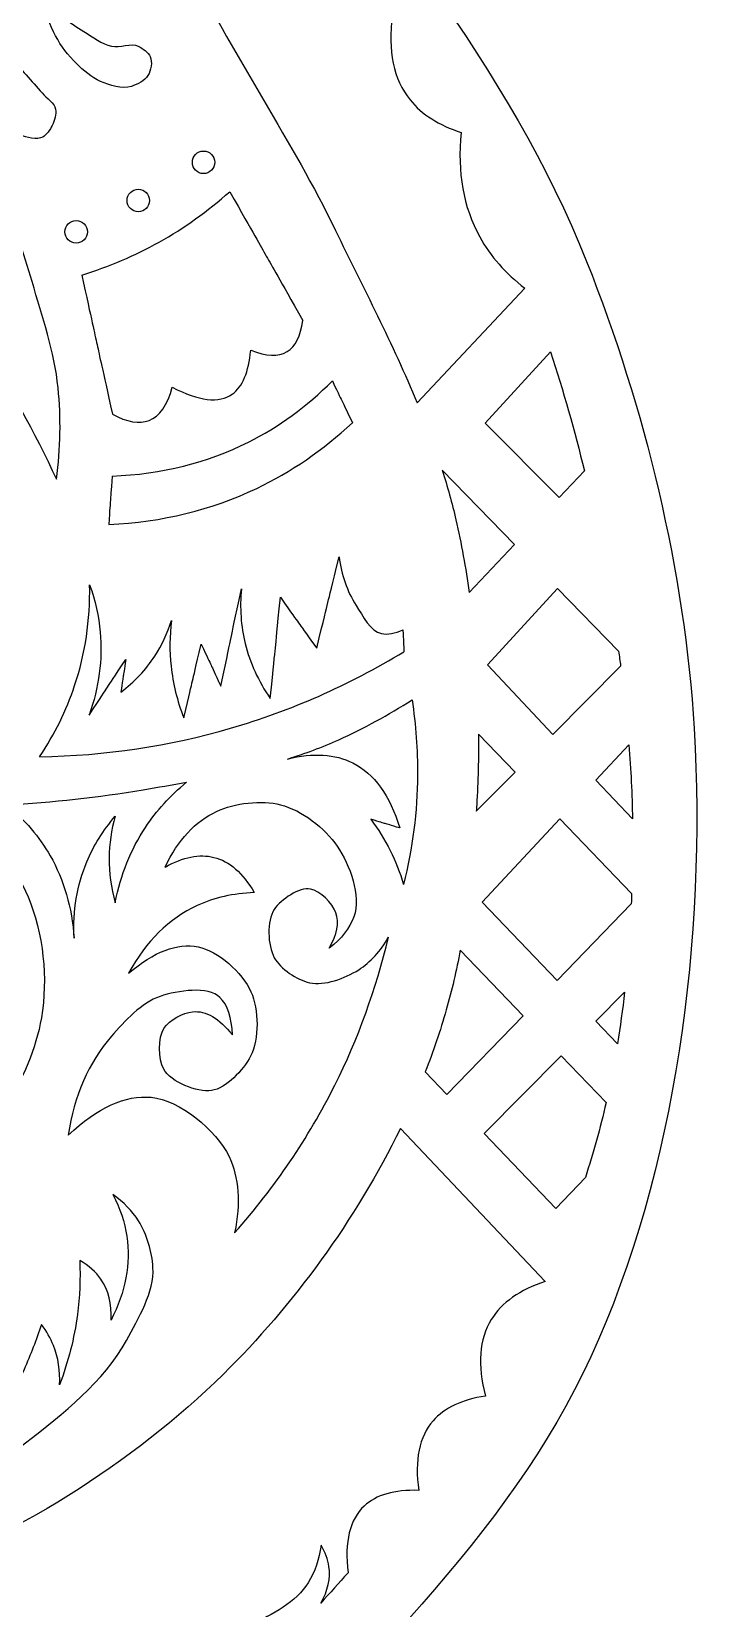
# Model space of a CAD drawing. Header units: millimetres. Extents: x -234 to 187, y -256 to 277.
# Drawn here: x -121.2 to -91.2, y -21 to 49.1 of the extents above; entities that cross this region are included whole.
import ezdxf

# ---------------------------------------------------------------- set-up
doc = ezdxf.new("R2010")
doc.units = ezdxf.units.MM
doc.linetypes.add('K5LT32769', pattern=[0])

msp = doc.modelspace()

# ---------------------------------------------------------------- linework, layer by layer
at = {"color": 30, "linetype": 'K5LT32769', "true_color": 0xff8000}
for p, q in [((-99.228, 37.66), (-104.009, 32.569)), ((-98.081, 34.842), (-100.994, 31.67)), ((-100.994, 31.67), (-97.695, 28.37)), ((-102.898, 29.577), (-99.681, 26.275)), ((-96.578, 29.549), (-97.695, 28.37)), ((-99.681, 26.275), (-101.7, 24.144)), ((-97.778, 24.322), (-100.889, 20.923)), ((-97.778, 24.322), (-95.057, 21.529)), ((-100.889, 20.923), (-97.984, 17.838)), ((-94.968, 20.87), (-97.984, 17.838)), ((-101.281, 17.848), (-99.657, 16.156)), ((-94.597, 17.371), (-96.063, 15.798)), ((-99.657, 16.156), (-101.382, 14.421)), ((-96.063, 15.798), (-94.442, 14.077)), ((-97.664, 14.081), (-101.118, 10.376)), ((-97.664, 14.081), (-94.477, 10.761)), ((-101.118, 10.376), (-97.793, 6.898)), ((-94.495, 10.312), (-97.793, 6.898)), ((-102.096, 8.247), (-99.306, 5.332)), ((-94.793, 6.38), (-96.07, 5.097)), ((-99.306, 5.332), (-102.69, 1.831)), ((-96.07, 5.097), (-95.106, 4.088)), ((-97.605, 3.554), (-101.039, 0.102)), ((-97.605, 3.554), (-95.613, 1.474)), ((-103.652, 2.839), (-102.69, 1.831)), ((-104.757, 0.328), (-98.319, -6.474)), ((-101.039, 0.102), (-97.854, -3.234)), ((-97.854, -3.234), (-96.533, -1.852))]:
    msp.add_line(p, q, dxfattribs=at)
for centre in [(-113.506, 43.26), (-116.408, 41.56), (-119.173, 40.169)]:
    msp.add_circle(centre, 0.5, dxfattribs=at)
for points, knots in [([(-116.287, 66.993), (-114.702, 65.52), (-113.171, 64.014), (-111.912, 62.376), (-106.209, 54.956), (-99.892, 47.436), (-96.478, 38.857), (-93.893, 32.36), (-92.114, 25.053), (-91.701, 18.095), (-91.151, 8.851), (-92.5, -1.542), (-96.294, -9.834), (-99.904, -17.72), (-107.052, -24.272), (-113.266, -30.732), (-115.373, -32.922), (-117.738, -34.878), (-119.779, -37.128), (-121.774, -39.329), (-124.044, -41.503), (-125.39, -44.069), (-127.203, -47.525), (-127.708, -51.849), (-127.975, -55.81), (-128.2, -59.148), (-128.216, -62.71), (-127.384, -65.926), (-126.66, -68.727), (-125.643, -71.908), (-123.766, -73.975), (-121.825, -76.111), (-118.157, -76.545), (-115.791, -78.405), (-113.815, -79.959), (-111.699, -81.728), (-110.475, -83.869), (-109.338, -85.858), (-108.673, -88.122), (-108.481, -90.663)], [0, 0, 0, 0, 1, 1, 1, 2, 2, 2, 3, 3, 3, 4, 4, 4, 5, 5, 5, 6, 6, 6, 7, 7, 7, 8, 8, 8, 9, 9, 9, 10, 10, 10, 11, 11, 11, 12, 12, 12, 13, 13, 13, 13]), ([(-117.538, 63.495), (-117.788, 62.25), (-117.87, 60.985), (-117.785, 59.861), (-117.574, 57.074), (-115.368, 54.42), (-114.041, 51.759), (-112.081, 47.829), (-109.559, 44.179), (-107.642, 40.232), (-106.417, 37.711), (-105.092, 35.171), (-104.009, 32.569)], [0, 0, 0, 0, 1, 1, 1, 2, 2, 2, 3, 3, 3, 4, 4, 4, 4]), ([(-124.101, 50.412), (-123.892, 49.413), (-123.612, 48.44), (-123.259, 47.493), (-123.027, 46.869), (-122.8, 46.23), (-122.469, 45.655), (-122.235, 45.247), (-122.049, 44.678), (-121.662, 44.488), (-121.385, 44.351), (-120.911, 44.237), (-120.649, 44.385), (-120.48, 44.48), (-120.331, 44.708), (-120.237, 44.9), (-120.132, 45.115), (-120.042, 45.403), (-120.082, 45.621), (-120.134, 45.898), (-120.481, 46.104), (-120.683, 46.342), (-121.142, 46.884), (-121.631, 47.4), (-122.092, 47.939), (-122.781, 48.747), (-123.451, 49.571), (-124.101, 50.412)], [0, 0, 0, 0, 1, 1, 1, 2, 2, 2, 3, 3, 3, 4, 4, 4, 5, 5, 5, 6, 6, 6, 7, 7, 7, 8, 8, 8, 9, 9, 9, 9]), ([(-120.649, 50.447), (-120.399, 49.3), (-119.901, 48.367), (-119.155, 47.647), (-118.843, 47.347), (-118.485, 47.027), (-118.09, 46.857), (-117.676, 46.68), (-117.132, 46.508), (-116.717, 46.634), (-116.453, 46.714), (-116.117, 46.888), (-115.978, 47.115), (-115.844, 47.334), (-115.774, 47.728), (-115.875, 47.956), (-115.959, 48.147), (-116.208, 48.323), (-116.407, 48.42), (-116.742, 48.583), (-117.218, 48.336), (-117.592, 48.42), (-118.034, 48.52), (-118.432, 48.831), (-118.829, 49.073), (-119.476, 49.467), (-120.083, 49.925), (-120.649, 50.447)], [0, 0, 0, 0, 1, 1, 1, 2, 2, 2, 3, 3, 3, 4, 4, 4, 5, 5, 5, 6, 6, 6, 7, 7, 7, 8, 8, 8, 9, 9, 9, 9]), ([(-105.11, 49.793), (-105.329, 48.207), (-105.067, 46.954), (-104.325, 46.033), (-103.804, 45.388), (-103.048, 44.906), (-102.055, 44.588)], [0, 0, 0, 0, 1, 1, 1, 2, 2, 2, 2]), ([(-145.87, 49.563), (-144.795, 49.479), (-143.732, 49.343), (-142.702, 49.161), (-138.942, 48.497), (-134.918, 47.158), (-131.81, 45.039), (-128.352, 42.68), (-125.722, 38.797), (-123.38, 35.193), (-122.137, 33.279), (-121.026, 31.275), (-120.047, 29.179)], [0, 0, 0, 0, 1, 1, 1, 2, 2, 2, 3, 3, 3, 4, 4, 4, 4]), ([(-102.055, 44.588), (-102.238, 42.815), (-101.962, 41.267), (-101.228, 39.944), (-100.754, 39.088), (-100.087, 38.327), (-99.228, 37.66)], [0, 0, 0, 0, 1, 1, 1, 2, 2, 2, 2]), ([(-120.047, 29.179), (-119.863, 30.549), (-119.838, 31.903), (-119.973, 33.242), (-120.133, 34.836), (-120.677, 36.407), (-121.13, 37.96), (-121.501, 39.229), (-121.916, 40.485), (-122.377, 41.729)], [0, 0, 0, 0, 1, 1, 1, 2, 2, 2, 3, 3, 3, 3]), ([(-118.923, 38.252), (-117.71, 38.624), (-116.563, 39.111), (-115.481, 39.715), (-114.366, 40.338), (-113.321, 41.085), (-112.345, 41.955)], [0, 0, 0, 0, 1, 1, 1, 2, 2, 2, 2]), ([(-111.411, 34.914), (-110.723, 34.635), (-110.185, 34.612), (-109.797, 34.845), (-109.423, 35.07), (-109.188, 35.533), (-109.093, 36.233)], [0, 0, 0, 0, 1, 1, 1, 2, 2, 2, 2]), ([(-114.897, 33.265), (-113.708, 32.646), (-112.821, 32.543), (-112.235, 32.956), (-111.771, 33.284), (-111.496, 33.937), (-111.411, 34.914)], [0, 0, 0, 0, 1, 1, 1, 2, 2, 2, 2]), ([(-117.575, 29.313), (-115.361, 29.401), (-113.342, 29.903), (-111.516, 30.822), (-110.165, 31.501), (-108.92, 32.408), (-107.782, 33.542)], [0, 0, 0, 0, 1, 1, 1, 2, 2, 2, 2]), ([(-117.562, 32.07), (-116.908, 31.714), (-116.363, 31.62), (-115.928, 31.788), (-115.455, 31.971), (-115.112, 32.464), (-114.897, 33.265)], [0, 0, 0, 0, 1, 1, 1, 2, 2, 2, 2]), ([(-117.723, 27.162), (-115.342, 27.277), (-113.15, 27.813), (-111.145, 28.769), (-109.618, 29.498), (-108.2, 30.47), (-106.892, 31.687)], [0, 0, 0, 0, 1, 1, 1, 2, 2, 2, 2]), ([(-102.898, 29.577), (-102.665, 28.848), (-102.459, 28.113), (-102.288, 27.372), (-102.045, 26.314), (-101.851, 25.236), (-101.7, 24.144)], [0, 0, 0, 0, 1, 1, 1, 2, 2, 2, 2]), ([(-107.482, 25.732), (-107.38, 24.922), (-107.128, 24.2), (-106.726, 23.568), (-106.43, 23.102), (-106.083, 22.402), (-105.593, 22.314), (-105.315, 22.265), (-105, 22.322), (-104.649, 22.486)], [0, 0, 0, 0, 1, 1, 1, 2, 2, 2, 3, 3, 3, 3]), ([(-120.795, 16.839), (-120.124, 17.847), (-119.605, 18.902), (-119.237, 20.004), (-118.765, 21.418), (-118.543, 22.91), (-118.57, 24.48)], [0, 0, 0, 0, 1, 1, 1, 2, 2, 2, 2]), ([(-118.57, 24.48), (-118.32, 23.784), (-118.164, 23.083), (-118.1, 22.378), (-117.989, 21.162), (-118.154, 19.934), (-118.594, 18.694)], [0, 0, 0, 0, 1, 1, 1, 2, 2, 2, 2]), ([(-111.827, 24.306), (-111.904, 23.459), (-111.847, 22.646), (-111.655, 21.868), (-111.445, 21.014), (-111.073, 20.201), (-110.539, 19.429)], [0, 0, 0, 0, 1, 1, 1, 2, 2, 2, 2]), ([(-117.185, 19.708), (-116.575, 20.171), (-116.073, 20.707), (-115.676, 21.315), (-115.362, 21.797), (-115.115, 22.325), (-114.934, 22.898)], [0, 0, 0, 0, 1, 1, 1, 2, 2, 2, 2]), ([(-114.934, 22.898), (-115.018, 22.213), (-115.023, 21.538), (-114.952, 20.872), (-114.869, 20.092), (-114.68, 19.325), (-114.386, 18.571)], [0, 0, 0, 0, 1, 1, 1, 2, 2, 2, 2]), ([(-120.795, 16.839), (-117.858, 16.893), (-115.028, 17.316), (-112.305, 18.108), (-109.633, 18.886), (-107.063, 20.019), (-104.597, 21.507)], [0, 0, 0, 0, 1, 1, 1, 2, 2, 2, 2]), ([(-109.778, 16.742), (-108.998, 16.983), (-108.235, 17.264), (-107.497, 17.599), (-106.379, 18.106), (-105.294, 18.697), (-104.241, 19.371)], [0, 0, 0, 0, 1, 1, 1, 2, 2, 2, 2]), ([(-104.241, 19.371), (-104.068, 18.256), (-103.986, 17.143), (-103.994, 16.032), (-104.006, 14.406), (-104.212, 12.785), (-104.612, 11.169)], [0, 0, 0, 0, 1, 1, 1, 2, 2, 2, 2]), ([(-101.281, 17.848), (-101.279, 16.794), (-101.308, 15.745), (-101.365, 14.707), (-101.371, 14.612), (-101.376, 14.517), (-101.382, 14.421)], [0, 0, 0, 0, 1, 1, 1, 2, 2, 2, 2]), ([(-109.778, 16.742), (-108.634, 17.027), (-107.666, 16.969), (-106.873, 16.567), (-105.929, 16.089), (-105.232, 15.126), (-104.783, 13.676)], [0, 0, 0, 0, 1, 1, 1, 2, 2, 2, 2]), ([(-122.258, 14.707), (-120.214, 14.816), (-118.19, 15.039), (-116.188, 15.377), (-115.549, 15.484), (-114.906, 15.592), (-114.263, 15.707)], [0, 0, 0, 0, 1, 1, 1, 2, 2, 2, 2]), ([(-117.434, 10.356), (-117.192, 11.602), (-116.744, 12.719), (-116.089, 13.705), (-115.597, 14.445), (-114.988, 15.113), (-114.263, 15.707)], [0, 0, 0, 0, 1, 1, 1, 2, 2, 2, 2]), ([(-115.212, 11.94), (-114.641, 13.147), (-113.879, 13.971), (-112.925, 14.412), (-112.115, 14.787), (-110.943, 14.925), (-110.081, 14.707), (-109.141, 14.469), (-108.11, 13.676), (-107.567, 12.867), (-107.005, 12.031), (-106.488, 10.651), (-106.825, 9.735), (-107.011, 9.229), (-107.375, 8.761), (-107.917, 8.333)], [0, 0, 0, 0, 1, 1, 1, 2, 2, 2, 3, 3, 3, 4, 4, 4, 5, 5, 5, 5]), ([(-124.112, 14.26), (-122.826, 13.188), (-121.891, 11.973), (-121.309, 10.617), (-120.625, 9.023), (-120.42, 6.965), (-120.716, 5.246), (-120.956, 3.854), (-121.519, 2.509), (-122.407, 1.21)], [0, 0, 0, 0, 1, 1, 1, 2, 2, 2, 3, 3, 3, 3]), ([(-122.258, 14.707), (-121.453, 14.039), (-120.81, 13.284), (-120.327, 12.443), (-119.709, 11.365), (-119.355, 10.145), (-119.264, 8.783)], [0, 0, 0, 0, 1, 1, 1, 2, 2, 2, 2]), ([(-119.264, 8.783), (-119.319, 10.005), (-119.13, 11.134), (-118.695, 12.171), (-118.393, 12.891), (-117.973, 13.567), (-117.434, 14.198)], [0, 0, 0, 0, 1, 1, 1, 2, 2, 2, 2]), ([(-117.434, 14.198), (-117.609, 13.581), (-117.7, 12.963), (-117.706, 12.345), (-117.712, 11.683), (-117.622, 11.02), (-117.434, 10.356)], [0, 0, 0, 0, 1, 1, 1, 2, 2, 2, 2]), ([(-106.071, 14.063), (-105.742, 13.621), (-105.456, 13.159), (-105.212, 12.675), (-104.97, 12.194), (-104.77, 11.692), (-104.612, 11.169)], [0, 0, 0, 0, 1, 1, 1, 2, 2, 2, 2]), ([(-115.212, 11.94), (-114.41, 12.386), (-113.689, 12.53), (-113.048, 12.372), (-112.357, 12.202), (-111.759, 11.68), (-111.255, 10.806)], [0, 0, 0, 0, 1, 1, 1, 2, 2, 2, 2]), ([(-111.255, 10.806), (-112.186, 10.771), (-113.031, 10.579), (-113.79, 10.229), (-115.041, 9.653), (-116.057, 8.65), (-116.84, 7.22)], [0, 0, 0, 0, 1, 1, 1, 2, 2, 2, 2]), ([(-107.917, 8.333), (-107.568, 8.942), (-107.47, 9.468), (-107.621, 9.911), (-107.767, 10.338), (-108.345, 10.887), (-108.755, 10.962), (-109.244, 11.052), (-110.074, 10.503), (-110.362, 10.056), (-110.696, 9.537), (-110.669, 8.468), (-110.362, 7.913), (-110.087, 7.414), (-109.363, 6.925), (-108.796, 6.8), (-108.13, 6.652), (-107.221, 6.989), (-106.612, 7.377), (-106.081, 7.713), (-105.64, 8.198), (-105.288, 8.829)], [0, 0, 0, 0, 1, 1, 1, 2, 2, 2, 3, 3, 3, 4, 4, 4, 5, 5, 5, 6, 6, 6, 7, 7, 7, 7]), ([(-116.84, 7.22), (-115.711, 8.184), (-114.68, 8.576), (-113.749, 8.395), (-112.88, 8.227), (-111.773, 7.25), (-111.4, 6.396), (-111.053, 5.603), (-111.02, 4.307), (-111.42, 3.532), (-111.742, 2.907), (-112.512, 2.106), (-113.151, 2.007), (-113.795, 1.907), (-114.967, 2.382), (-115.274, 2.955), (-115.516, 3.406), (-115.552, 4.349), (-115.253, 4.789), (-115.017, 5.136), (-114.415, 5.47), (-113.996, 5.51), (-113.404, 5.567), (-112.813, 5.224), (-112.224, 4.48)], [0, 0, 0, 0, 1, 1, 1, 2, 2, 2, 3, 3, 3, 4, 4, 4, 5, 5, 5, 6, 6, 6, 7, 7, 7, 8, 8, 8, 8]), ([(-112.125, -4.311), (-110.331, -2.285), (-108.848, -0.101), (-107.674, 2.241), (-106.636, 4.313), (-105.841, 6.509), (-105.288, 8.829)], [0, 0, 0, 0, 1, 1, 1, 2, 2, 2, 2]), ([(-102.096, 8.247), (-102.267, 7.344), (-102.472, 6.455), (-102.719, 5.589), (-102.982, 4.668), (-103.295, 3.75), (-103.652, 2.839)], [0, 0, 0, 0, 1, 1, 1, 2, 2, 2, 2]), ([(-112.224, 4.48), (-112.25, 5.254), (-112.435, 5.81), (-112.78, 6.149), (-113.302, 6.66), (-114.65, 6.457), (-115.439, 6.19), (-116.268, 5.91), (-117.01, 5.106), (-117.602, 4.418), (-118.618, 3.24), (-119.257, 1.777), (-119.519, 0.028)], [0, 0, 0, 0, 1, 1, 1, 2, 2, 2, 3, 3, 3, 4, 4, 4, 4]), ([(-119.519, 0.028), (-118.214, 1.254), (-116.984, 1.813), (-115.829, 1.707), (-114.591, 1.594), (-112.939, 0.268), (-112.375, -0.928), (-111.934, -1.862), (-111.851, -2.989), (-112.125, -4.311)], [0, 0, 0, 0, 1, 1, 1, 2, 2, 2, 3, 3, 3, 3]), ([(-95.613, 1.474), (-95.743, 0.906), (-95.885, 0.343), (-96.04, -0.214), (-96.192, -0.761), (-96.357, -1.307), (-96.533, -1.852)], [0, 0, 0, 0, 1, 1, 1, 2, 2, 2, 2]), ([(-104.757, 0.328), (-106.742, -3.745), (-109.544, -7.557), (-112.626, -10.595), (-116.642, -14.552), (-122.048, -17.96), (-127.394, -19.763), (-130.136, -20.688), (-133.136, -21.304), (-136.167, -21.579)], [0, 0, 0, 0, 1, 1, 1, 2, 2, 2, 3, 3, 3, 3]), ([(-143.211, -18.495), (-139.207, -19.182), (-135.373, -19.11), (-131.709, -18.281), (-128.115, -17.467), (-124.343, -15.921), (-121.418, -13.652), (-119.76, -12.366), (-117.927, -10.928), (-116.931, -9.094), (-116.395, -8.105), (-115.698, -6.944), (-115.756, -5.853), (-115.793, -5.169), (-116.02, -4.379), (-116.397, -3.788), (-116.683, -3.34), (-117.063, -2.949), (-117.537, -2.613)], [0, 0, 0, 0, 1, 1, 1, 2, 2, 2, 3, 3, 3, 4, 4, 4, 5, 5, 5, 6, 6, 6, 6]), ([(-117.537, -2.613), (-117.219, -3.224), (-117.012, -3.843), (-116.917, -4.47), (-116.733, -5.683), (-116.968, -6.926), (-117.621, -8.196)], [0, 0, 0, 0, 1, 1, 1, 2, 2, 2, 2]), ([(-119.012, -5.552), (-118.978, -6.357), (-119.013, -7.153), (-119.115, -7.939), (-119.254, -8.999), (-119.517, -10.04), (-119.905, -11.064)], [0, 0, 0, 0, 1, 1, 1, 2, 2, 2, 2]), ([(-117.621, -8.196), (-117.577, -7.472), (-117.726, -6.865), (-118.068, -6.376), (-118.296, -6.049), (-118.611, -5.774), (-119.012, -5.552)], [0, 0, 0, 0, 1, 1, 1, 2, 2, 2, 2]), ([(-98.319, -6.474), (-99.453, -6.849), (-100.252, -7.414), (-100.715, -8.169), (-101.254, -9.047), (-101.34, -10.182), (-100.972, -11.574)], [0, 0, 0, 0, 1, 1, 1, 2, 2, 2, 2]), ([(-120.713, -8.385), (-120.941, -9.067), (-121.199, -9.737), (-121.485, -10.394), (-121.781, -11.072), (-122.107, -11.736), (-122.464, -12.386)], [0, 0, 0, 0, 1, 1, 1, 2, 2, 2, 2]), ([(-119.905, -11.064), (-119.876, -10.444), (-119.968, -9.866), (-120.18, -9.33), (-120.311, -8.999), (-120.489, -8.684), (-120.713, -8.385)], [0, 0, 0, 0, 1, 1, 1, 2, 2, 2, 2]), ([(-100.972, -11.574), (-102.02, -11.727), (-102.798, -12.093), (-103.303, -12.673), (-103.922, -13.383), (-104.134, -14.413), (-103.94, -15.762)], [0, 0, 0, 0, 1, 1, 1, 2, 2, 2, 2]), ([(-103.94, -15.762), (-105.024, -15.729), (-105.832, -15.96), (-106.364, -16.456), (-107.009, -17.057), (-107.249, -18.046), (-107.085, -19.423)], [0, 0, 0, 0, 1, 1, 1, 2, 2, 2, 2]), ([(-108.281, -18.198), (-108.37, -18.828), (-108.561, -19.384), (-108.853, -19.865), (-109.375, -20.725), (-110.477, -21.288), (-111.391, -21.732), (-113.154, -22.587), (-115.496, -21.815), (-117.438, -22.304), (-119.199, -22.747), (-121.127, -23.279), (-122.54, -24.369), (-123.573, -25.167), (-124.313, -26.381), (-125.178, -27.406), (-125.922, -28.286), (-126.653, -29.175), (-127.378, -30.074)], [0, 0, 0, 0, 1, 1, 1, 2, 2, 2, 3, 3, 3, 4, 4, 4, 5, 5, 5, 6, 6, 6, 6]), ([(-108.293, -20.768), (-107.978, -20.213), (-107.858, -19.672), (-107.932, -19.144), (-107.977, -18.824), (-108.093, -18.508), (-108.281, -18.198)], [0, 0, 0, 0, 1, 1, 1, 2, 2, 2, 2])]:
    msp.add_open_spline(points, degree=3, knots=knots, dxfattribs=at)
for points in [[(-112.345, 41.955), (-110.177, 38.14), (-111.261, 40.047), (-109.093, 36.233)], [(-118.923, 38.252), (-118.016, 34.131), (-118.469, 36.192), (-117.562, 32.07)], [(-98.081, 34.842), (-97.514, 33.102), (-97.013, 31.333), (-96.578, 29.549)], [(-107.782, 33.542), (-107.188, 32.305), (-107.485, 32.924), (-106.892, 31.687)], [(-117.575, 29.313), (-117.673, 27.879), (-117.624, 28.596), (-117.723, 27.162)], [(-108.478, 21.662), (-107.814, 24.375), (-108.146, 23.018), (-107.482, 25.732)], [(-112.737, 19.979), (-112.13, 22.864), (-112.434, 21.421), (-111.827, 24.306)], [(-110.539, 19.429), (-110.241, 22.429), (-110.39, 20.929), (-110.092, 23.929)], [(-110.092, 23.929), (-109.016, 22.417), (-109.554, 23.173), (-108.478, 21.662)], [(-104.649, 22.486), (-104.614, 21.834), (-104.631, 22.16), (-104.597, 21.507)], [(-114.386, 18.571), (-113.87, 20.757), (-114.128, 19.664), (-113.613, 21.851)], [(-113.613, 21.851), (-113.029, 20.603), (-113.321, 21.227), (-112.737, 19.979)], [(-118.594, 18.694), (-117.506, 20.342), (-118.05, 19.518), (-116.962, 21.167)], [(-116.962, 21.167), (-117.111, 20.194), (-117.036, 20.68), (-117.185, 19.708)], [(-95.057, 21.529), (-95.026, 21.31), (-94.996, 21.09), (-94.968, 20.87)], [(-94.597, 17.371), (-94.512, 16.271), (-94.458, 15.172), (-94.442, 14.077)], [(-104.783, 13.676), (-105.642, 13.934), (-105.212, 13.805), (-106.071, 14.063)], [(-94.477, 10.761), (-94.482, 10.611), (-94.488, 10.462), (-94.495, 10.312)], [(-94.793, 6.38), (-94.88, 5.613), (-94.983, 4.848), (-95.106, 4.088)], [(-107.085, -19.423), (-107.487, -19.872), (-107.891, -20.32), (-108.293, -20.768)]]:
    msp.add_open_spline(points, degree=3, dxfattribs=at)

doc.saveas('drawing.dxf')
